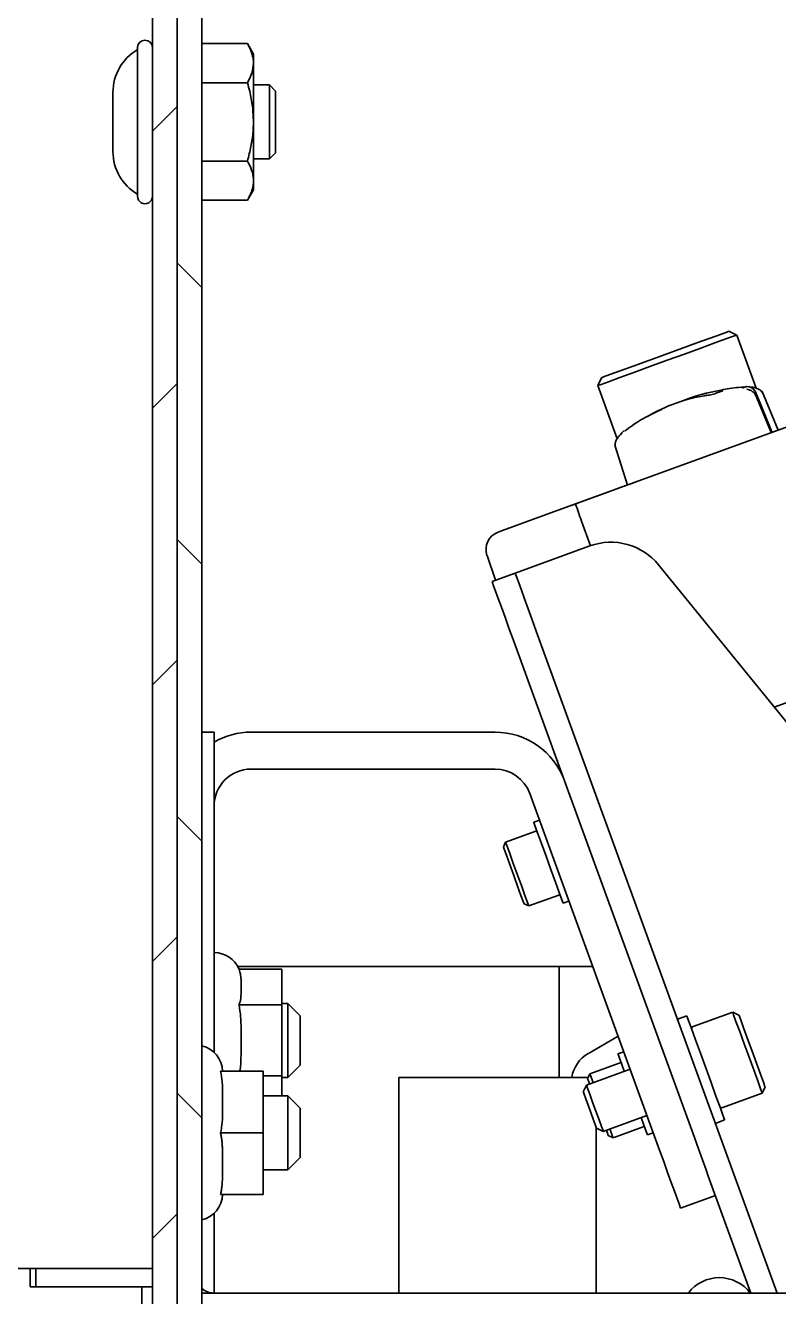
# Paper-space layout 'Blatt1' of a CAD drawing. Header units: millimetres. Extents: x 0 to 1189, y 0 to 841.
# Drawn here: x 414.3 to 426.52, y 637.08 to 657.7 of the extents above; entities that cross this region are included whole.
import ezdxf

# ---------------------------------------------------------------- set-up
doc = ezdxf.new("R2010")
doc.units = ezdxf.units.MM

# ---------------------------------------------------------------- blocks, each defined once
blk = doc.blocks.new('SW_HATCH_0')
at = {"color": 0, "linetype": 'Continuous', "lineweight": 18}
for p, q in [((-1.368, 34.553), (-1.768, 34.153)), ((-1.368, 32.018), (-0.968, 31.618)), ((-1.368, 30.063), (-1.768, 29.663)), ((-1.368, 27.528), (-0.968, 27.128)), ((-1.368, 25.573), (-1.768, 25.173)), ((-1.368, 23.038), (-0.968, 22.638)), ((-1.368, 21.083), (-1.768, 20.683)), ((-1.368, 18.548), (-0.968, 18.148)), ((-1.368, 16.592), (-1.768, 16.192))]:
    blk.add_line(p, q, dxfattribs=at)

psp = doc.layouts.new('Blatt1')

# ---------------------------------------------------------------- linework, layer by layer
at = {"color": 7, "linetype": 'Continuous', "lineweight": 35}
for p, q in [((416.356, 737.232), (416.356, 417.724)), ((416.756, 737.232), (416.756, 417.615)), ((416.756, 460.032), (416.756, 660.232)), ((417.156, 460.032), (417.156, 660.232)), ((416.116, 655.087), (416.116, 657.339)), ((417.156, 657.403), (417.898, 657.403)), ((417.996, 657.232), (417.898, 657.403)), ((417.996, 657.085), (417.996, 657.232)), ((417.996, 656.132), (417.996, 657.085)), ((417.156, 656.767), (417.898, 656.767)), ((418.256, 656.732), (417.996, 656.732)), ((418.356, 656.632), (418.256, 656.732)), ((418.256, 655.613), (418.256, 656.732)), ((418.356, 656.632), (418.356, 655.699)), ((415.716, 655.717), (415.716, 656.612)), ((417.996, 655.18), (417.996, 656.132)), ((415.716, 655.652), (415.716, 655.717)), ((418.256, 655.532), (418.356, 655.632)), ((418.256, 655.532), (418.256, 655.613)), ((418.356, 655.699), (418.356, 655.632)), ((417.156, 655.497), (417.898, 655.497)), ((417.996, 655.532), (418.256, 655.532)), ((417.996, 655.032), (417.996, 655.18)), ((416.116, 654.925), (416.116, 655.087)), ((417.898, 654.862), (417.996, 655.032)), ((417.156, 654.862), (417.898, 654.862)), ((425.838, 652.675), (425.71, 652.735)), ((426.152, 651.813), (425.838, 652.675)), ((423.643, 651.982), (423.583, 651.854)), ((423.583, 651.854), (423.897, 650.992)), ((425.352, 651.727), (425.293, 651.714)), ((425.564, 651.754), (425.516, 651.735)), ((425.613, 651.77), (425.564, 651.754)), ((426.397, 651.091), (426.137, 651.719)), ((426.413, 651.096), (426.141, 651.754)), ((426.508, 651.131), (426.248, 651.759)), ((426.747, 651.218), (423.224, 649.936)), ((423.858, 650.89), (424.063, 650.241)), ((425.992, 650.943), (425.982, 650.94)), ((423.224, 649.936), (422.359, 649.621)), ((423.465, 649.257), (423.32, 649.657)), ((422.243, 648.812), (423.453, 649.253)), ((421.924, 648.696), (421.786, 649.099)), ((421.867, 648.676), (422.243, 648.812)), ((424.571, 648.944), (434.033, 637.31)), ((426.494, 637.132), (422.585, 647.873)), ((423.044, 645.443), (422.209, 647.736)), ((417.156, 646.232), (417.356, 646.232)), ((417.356, 646.232), (417.356, 645.232)), ((421.916, 646.232), (417.956, 646.232)), ((421.916, 645.632), (417.956, 645.632)), ((425.15, 639.655), (423.044, 645.443)), ((417.356, 641.039), (417.356, 645.232)), ((424.586, 639.449), (422.48, 645.238)), ((422.637, 644.806), (422.543, 644.771)), ((422.576, 644.624), (422.087, 644.446)), ((422.087, 644.446), (422.051, 644.369)), ((422.386, 643.448), (422.463, 643.412)), ((422.463, 643.412), (422.952, 643.59)), ((423.022, 643.456), (423.116, 643.49)), ((423.501, 642.432), (417.74, 642.432)), ((422.956, 640.632), (422.956, 642.432)), ((417.762, 642.387), (418.456, 642.387)), ((418.456, 642.387), (418.456, 641.81)), ((417.762, 641.81), (418.456, 641.81)), ((418.556, 641.832), (418.456, 641.832)), ((418.456, 641.81), (418.456, 640.655)), ((418.756, 641.632), (418.556, 641.832)), ((418.556, 641.232), (418.556, 641.832)), ((418.756, 641.632), (418.756, 641.232)), ((425.027, 641.631), (424.876, 641.577)), ((425.772, 641.69), (425.133, 641.457)), ((425.874, 641.642), (425.772, 641.69)), ((418.556, 640.632), (418.556, 641.232)), ((418.756, 641.232), (418.756, 640.832)), ((423.913, 641.3), (423.43, 641.021)), ((424.005, 641.047), (423.911, 641.013)), ((418.556, 640.632), (418.756, 640.832)), ((424.108, 640.765), (423.399, 640.507)), ((423.944, 640.865), (423.455, 640.687)), ((423.964, 640.868), (423.958, 640.864)), ((417.462, 640.732), (418.156, 640.732)), ((418.156, 640.732), (418.156, 639.732)), ((418.156, 640.655), (418.456, 640.655)), ((418.456, 640.655), (418.456, 640.332)), ((418.456, 640.632), (418.556, 640.632)), ((420.356, 637.132), (420.356, 640.632)), ((420.356, 640.632), (423.009, 640.632)), ((423.43, 640.632), (423.009, 640.632)), ((423.455, 640.687), (423.419, 640.61)), ((418.556, 640.332), (418.156, 640.332)), ((418.756, 640.132), (418.556, 640.332)), ((418.556, 639.132), (418.556, 640.332)), ((423.399, 640.507), (423.348, 640.397)), ((425.612, 640.142), (426.25, 640.374)), ((426.25, 640.374), (426.298, 640.477)), ((418.756, 640.132), (418.756, 639.332)), ((423.673, 639.755), (424.381, 640.013)), ((425.492, 639.885), (425.642, 639.94)), ((417.462, 639.732), (418.156, 639.732)), ((418.156, 639.732), (418.156, 638.732)), ((423.556, 637.132), (423.556, 639.824)), ((423.563, 639.807), (423.673, 639.755)), ((423.831, 639.653), (424.32, 639.831)), ((424.39, 639.697), (424.484, 639.731)), ((423.754, 639.689), (423.831, 639.653)), ((418.556, 639.132), (418.756, 639.332)), ((418.156, 639.132), (418.556, 639.132)), ((426.068, 637.132), (425.371, 639.047)), ((417.462, 638.732), (418.156, 638.732)), ((425.492, 638.715), (424.928, 638.51)), ((417.356, 637.232), (417.356, 638.426)), ((414.374, 637.532), (412.562, 637.532)), ((414.374, 637.532), (414.374, 637.232)), ((414.465, 637.532), (414.374, 637.532)), ((414.465, 637.532), (414.465, 637.232)), ((414.465, 637.532), (416.356, 637.532)), ((416.187, 637.232), (414.374, 637.232)), ((414.465, 637.232), (416.356, 637.232)), ((416.187, 614.232), (416.187, 637.232)), ((417.156, 637.132), (436.292, 637.132)), ((417.356, 637.232), (417.356, 637.132))]:
    psp.add_line(p, q, dxfattribs=at)
at = {"color": 7, "linetype": 'Continuous', "lineweight": 35, "flags": 128}
for points in [[(425.71, 652.735), (425.675, 652.722), (425.572, 652.685), (425.408, 652.625), (425.193, 652.547), (424.944, 652.456), (424.677, 652.359), (424.409, 652.261), (424.16, 652.171), (423.946, 652.093), (423.781, 652.033), (423.678, 651.995), (423.643, 651.982)], [(425.838, 652.675), (425.836, 652.674), (425.783, 652.655), (425.663, 652.611), (425.483, 652.546), (425.254, 652.462), (424.991, 652.367), (424.711, 652.265)], [(424.711, 652.265), (424.43, 652.163), (424.168, 652.067), (423.939, 651.984), (423.759, 651.918), (423.638, 651.874), (423.585, 651.855), (423.583, 651.854)], [(426, 651.84), (426, 651.839), (425.995, 651.838), (425.985, 651.834), (425.972, 651.829), (425.954, 651.823), (425.932, 651.815)], [(426.067, 651.829), (426.082, 651.829), (426.086, 651.829)], [(423.953, 651.059), (423.941, 651.05), (423.938, 651.047)], [(424.193, 650.288), (423.961, 650.204), (423.688, 650.105), (423.415, 650.005), (423.183, 649.921), (423.028, 649.864), (422.974, 649.845)], [(422.359, 649.621), (422.213, 649.568), (422.081, 649.52), (421.994, 649.488), (421.967, 649.478)], [(422.243, 648.812), (422.249, 648.794), (422.269, 648.741), (422.3, 648.654), (422.343, 648.537), (422.395, 648.395), (422.454, 648.232), (422.518, 648.056), (422.585, 647.873)], [(422.209, 647.736), (422.142, 647.919), (422.078, 648.096), (422.019, 648.258), (421.967, 648.4), (421.925, 648.517), (421.893, 648.604), (421.873, 648.658), (421.867, 648.676)], [(428.832, 647.507), (428.329, 647.324), (427.824, 647.141), (427.32, 646.957), (426.816, 646.774), (426.446, 646.639)], [(422.543, 644.771), (422.544, 644.769), (422.563, 644.716), (422.606, 644.598), (422.668, 644.427), (422.743, 644.222), (422.822, 644.005), (422.896, 643.801), (422.959, 643.63), (423.002, 643.511), (423.021, 643.458), (423.022, 643.456)], [(422.219, 643.908), (422.154, 644.085), (422.1, 644.234), (422.064, 644.334), (422.051, 644.369)], [(422.087, 644.446), (422.088, 644.444), (422.107, 644.392), (422.148, 644.277), (422.207, 644.116), (422.275, 643.929)], [(422.386, 643.448), (422.373, 643.483), (422.337, 643.583), (422.283, 643.732), (422.219, 643.908)], [(422.275, 643.929), (422.343, 643.742), (422.402, 643.581), (422.443, 643.466), (422.462, 643.414), (422.463, 643.412)], [(425.027, 641.631), (425.03, 641.623), (425.054, 641.555), (425.102, 641.425), (425.168, 641.243), (425.248, 641.024), (425.334, 640.786), (425.421, 640.548), (425.501, 640.329), (425.567, 640.147), (425.615, 640.016), (425.639, 639.949), (425.642, 639.94)], [(426.25, 640.374), (426.248, 640.38), (426.225, 640.445), (426.178, 640.573), (426.113, 640.751), (426.037, 640.96), (425.959, 641.176), (425.886, 641.376), (425.826, 641.54), (425.787, 641.648), (425.772, 641.69), (425.772, 641.69)], [(425.874, 641.642), (425.877, 641.633), (425.903, 641.564), (425.95, 641.434), (426.014, 641.259), (426.086, 641.059), (426.159, 640.86), (426.223, 640.685), (426.27, 640.555), (426.295, 640.486), (426.298, 640.477)], [(423.911, 641.013), (423.912, 641.01), (423.931, 640.957), (423.974, 640.839), (424.014, 640.731)], [(423.45, 640.525), (423.432, 640.575), (423.419, 640.61)], [(423.455, 640.687), (423.456, 640.685), (423.475, 640.633), (423.506, 640.546)], [(423.563, 639.807), (423.559, 639.817), (423.54, 639.868), (423.509, 639.954), (423.469, 640.063), (423.427, 640.178), (423.39, 640.281), (423.362, 640.357), (423.349, 640.394), (423.348, 640.397)], [(423.399, 640.507), (423.4, 640.504), (423.417, 640.457), (423.453, 640.36), (423.5, 640.228), (423.554, 640.082), (423.604, 639.943), (423.644, 639.833), (423.668, 639.768), (423.673, 639.755)], [(424.287, 639.979), (424.327, 639.871), (424.37, 639.752), (424.389, 639.699), (424.39, 639.697)], [(423.754, 639.689), (423.742, 639.724), (423.723, 639.774)], [(423.78, 639.794), (423.811, 639.707), (423.83, 639.656), (423.831, 639.653)], [(425.15, 639.655), (425.217, 639.471), (425.281, 639.295), (425.34, 639.132), (425.371, 639.047)], [(424.928, 638.51), (424.922, 638.528), (424.902, 638.581), (424.871, 638.668), (424.828, 638.785), (424.776, 638.927), (424.717, 639.09), (424.653, 639.266), (424.586, 639.449)]]:
    psp.add_lwpolyline(points, dxfattribs=at)
at = {"color": 7, "linetype": 'Continuous', "lineweight": 35}
for centre, radius, start, end in [((416.236, 657.339), 0.12, 0, 180), ((416.516, 656.612), 0.8, 119.9983, 180.0023), ((416.516, 655.652), 0.8, 179.9977, 240.0017), ((416.236, 654.925), 0.12, 179.9972, 0.0028), ((425.729, 649.107), 2.615, 98.327, 120.8164), ((425.96, 649.195), 2.611, 98.317, 112.7147), ((426.012, 651.7), 0.14, 22.5098, 94.5311), ((424.078, 650.996), 0.14, 125.4648, 153.9811), ((425.586, 646.763), 4.629, 109.9323, 110.0925), ((427.497, 651.255), 4.472, 197.1563, 200.9342), ((422.069, 649.196), 0.3, 109.9963, 199.0026), ((423.795, 648.313), 1, 39.1202, 109.9993), ((417.956, 645.032), 1.2, 90.0017, 119.9974), ((421.916, 645.032), 1.2, 19.9996, 90.0005), ((417.956, 645.032), 0.6, 90.0004, 179.999), ((421.916, 645.032), 0.6, 19.9982, 90.0018), ((422.582, 644.605), 0.02, 20.0253, 109.9774), ((422.945, 643.609), 0.02, 290.0381, 19.9967), ((417.356, 642.217), 0.44, 22.6596, 89.9987), ((425.146, 641.42), 0.04, 109.986, 200.005), ((417.056, 640.717), 0.44, 1.9572, 76.8598), ((423.703, 640.547), 0.547, 119.9948, 171.0662), ((423.95, 640.846), 0.02, 19.9556, 110.0471), ((425.598, 640.179), 0.04, 200.0206, 289.9916), ((424.313, 639.85), 0.02, 290.0381, 19.9967), ((417.056, 638.747), 0.44, 283.1379, 358.0443), ((425.556, 636.752), 0.63, 37.0972, 142.9028), ((417.356, 637.432), 0.3, 228.1878, 270.0011)]:
    psp.add_arc(centre, radius, start, end, dxfattribs=at)
for points, knots in [([(417.996, 657.085), (417.996, 657.093), (417.996, 657.112), (417.992, 657.157), (417.979, 657.22), (417.958, 657.281), (417.937, 657.33), (417.918, 657.366), (417.905, 657.39), (417.898, 657.403)], [0, 0, 0, 0, 0.067178, 0.177645, 0.402124, 0.634037, 0.753836, 0.875924, 1, 1, 1, 1]), ([(417.898, 656.767), (417.925, 656.818), (417.979, 656.918), (417.991, 657.03), (417.996, 657.085)], [0, 0, 0, 0, 0.510333, 1, 1, 1, 1]), ([(417.996, 656.132), (417.993, 656.215), (417.986, 656.382), (417.945, 656.594), (417.911, 656.721), (417.898, 656.767)], [0, 0, 0, 0, 0.385726, 0.777137, 1, 1, 1, 1]), ([(417.898, 655.497), (417.919, 655.576), (417.96, 655.733), (417.991, 655.947), (417.995, 656.081), (417.996, 656.132)], [0, 0, 0, 0, 0.377655, 0.758808, 1, 1, 1, 1]), ([(417.996, 655.18), (417.996, 655.187), (417.995, 655.245), (417.972, 655.357), (417.923, 655.449), (417.898, 655.497)], [0, 0, 0, 0, 0.067305, 0.51602, 1, 1, 1, 1]), ([(417.898, 654.862), (417.905, 654.875), (417.926, 654.913), (417.956, 654.977), (417.978, 655.044), (417.99, 655.098), (417.995, 655.139), (417.996, 655.166), (417.996, 655.18)], [0, 0, 0, 0, 0.130483, 0.38565, 0.633803, 0.756444, 0.87844, 1, 1, 1, 1]), ([(425.516, 651.735), (425.505, 651.731), (425.48, 651.722), (425.439, 651.711), (425.395, 651.701), (425.365, 651.696), (425.35, 651.694)], [0, 0, 0, 0, 0.206448, 0.46736, 0.745026, 1, 1, 1, 1]), ([(425.982, 651.831), (425.883, 651.826), (425.74, 651.818), (425.602, 651.784), (425.56, 651.774)], [0, 0, 0, 0, 0.6948208, 1, 1, 1, 1]), ([(426.145, 651.699), (426.138, 651.711), (426.125, 651.735), (426.09, 651.763), (426.048, 651.785), (426.016, 651.791), (426, 651.795)], [0, 0, 0, 0, 0.2148494, 0.4609472, 0.729688, 1, 1, 1, 1]), ([(426.085, 651.829), (426.079, 651.829), (426.073, 651.829), (426.067, 651.828), (426.067, 651.828)], [0, 0, 0, 0, 0.943748, 1, 1, 1, 1]), ([(426.257, 651.735), (426.25, 651.747), (426.233, 651.773), (426.19, 651.799), (426.141, 651.82), (426.104, 651.826), (426.085, 651.829)], [0, 0, 0, 0, 0.2031359, 0.4506099, 0.7274422, 1, 1, 1, 1]), ([(424.62, 651.468), (424.506, 651.415), (424.293, 651.316), (424.104, 651.178), (424.017, 651.115)], [0, 0, 0, 0, 0.54045, 1, 1, 1, 1]), ([(423.938, 651.047), (423.926, 651.033), (423.902, 651.005), (423.877, 650.958), (423.861, 650.91), (423.865, 650.88), (423.866, 650.866)], [0, 0, 0, 0, 0.272491, 0.549213, 0.796736, 1, 1, 1, 1]), ([(426.033, 650.958), (426.029, 650.957), (426.022, 650.954), (426.015, 650.951), (426.012, 650.951)], [0, 0, 0, 0, 0.664818, 1, 1, 1, 1]), ([(417.762, 642.387), (417.772, 642.354), (417.788, 642.305), (417.794, 642.234), (417.796, 642.175), (417.796, 642.1), (417.796, 642.027), (417.793, 641.944), (417.786, 641.875), (417.768, 641.826), (417.762, 641.81)], [0, 0, 0, 0, 0.176051, 0.262829, 0.363015, 0.483537, 0.644593, 0.735958, 0.910518, 1, 1, 1, 1]), ([(417.762, 641.81), (417.772, 641.744), (417.788, 641.644), (417.794, 641.504), (417.796, 641.385), (417.796, 641.236), (417.796, 641.09), (417.793, 640.925), (417.789, 640.814), (417.776, 640.74), (417.775, 640.732)], [0, 0, 0, 0, 0.186019, 0.279642, 0.388053, 0.518547, 0.692916, 0.791779, 0.979345, 1, 1, 1, 1]), ([(417.462, 640.732), (417.472, 640.675), (417.488, 640.589), (417.494, 640.468), (417.496, 640.364), (417.496, 640.235), (417.496, 640.109), (417.493, 639.966), (417.486, 639.847), (417.468, 639.761), (417.462, 639.732)], [0, 0, 0, 0, 0.173721, 0.26095, 0.361932, 0.483459, 0.645861, 0.737939, 0.912779, 1, 1, 1, 1]), ([(417.462, 639.732), (417.467, 639.712), (417.475, 639.672), (417.484, 639.61), (417.489, 639.547), (417.494, 639.464), (417.496, 639.359), (417.496, 639.209), (417.496, 639.07), (417.491, 638.94), (417.484, 638.856), (417.474, 638.787), (417.466, 638.751), (417.462, 638.732)], [0, 0, 0, 0, 0.061992, 0.12401, 0.186321, 0.248663, 0.374311, 0.500004, 0.694182, 0.791386, 0.888815, 0.944273, 1, 1, 1, 1])]:
    psp.add_open_spline(points, degree=3, knots=knots, dxfattribs=at)

# ---------------------------------------------------------------- block references
at = {"color": 7, "linetype": 'Continuous', "lineweight": 18}
psp.add_blockref('SW_HATCH_0', (418.124, 621.827), dxfattribs=at)

doc.saveas('drawing.dxf')
